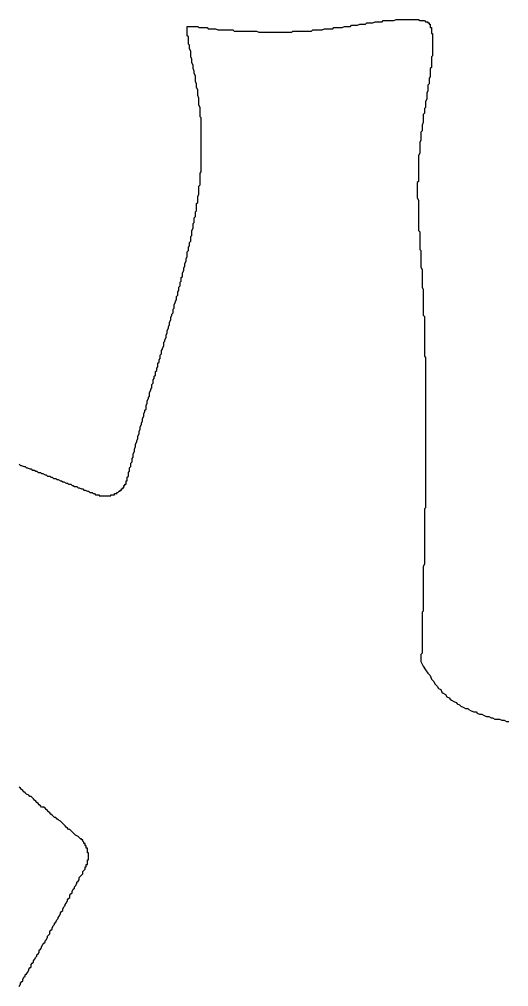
# Model space of a CAD drawing. Header units: millimetres. Extents: x 289 to 9778, y -894 to 6380.
# Drawn here: x 7123.21 to 7127.38, y 545.92 to 554.16 of the extents above; entities that cross this region are included whole.
import ezdxf

# ---------------------------------------------------------------- set-up
doc = ezdxf.new("R2010")
doc.units = ezdxf.units.MM

msp = doc.modelspace()

# ---------------------------------------------------------------- linework, layer by layer
for points in [[(7123.2097, 550.3675, 0), (7123.2197, 550.3575, 0), (7123.2297, 550.3575, 0), (7123.2497, 550.3475, 0), (7123.2597, 550.3475, 0), (7123.2697, 550.3375, 0), (7123.2797, 550.3375, 0), (7123.2997, 550.3275, 0), (7123.3097, 550.3275, 0), (7123.3197, 550.3175, 0), (7123.3397, 550.3175, 0), (7123.3497, 550.3075, 0), (7123.3597, 550.3075, 0), (7123.3697, 550.2975, 0), (7123.3897, 550.2975, 0), (7123.3997, 550.2875, 0), (7123.4097, 550.2875, 0), (7123.4297, 550.2775, 0), (7123.4397, 550.2775, 0), (7123.4497, 550.2675, 0), (7123.4697, 550.2675, 0), (7123.4797, 550.2575, 0), (7123.4897, 550.2575, 0), (7123.4997, 550.2475, 0), (7123.5197, 550.2475, 0), (7123.5297, 550.2375, 0), (7123.5397, 550.2375, 0), (7123.5597, 550.2275, 0), (7123.5697, 550.2275, 0), (7123.5797, 550.2175, 0), (7123.5897, 550.2175, 0), (7123.6097, 550.2075, 0), (7123.6197, 550.2075, 0), (7123.6297, 550.1975, 0), (7123.6497, 550.1975, 0), (7123.6597, 550.1875, 0), (7123.6697, 550.1875, 0), (7123.6797, 550.1775, 0), (7123.6997, 550.1775, 0), (7123.7097, 550.1675, 0), (7123.7197, 550.1675, 0), (7123.7397, 550.1575, 0), (7123.7497, 550.1575, 0), (7123.7597, 550.1475, 0), (7123.7697, 550.1475, 0), (7123.7897, 550.1375, 0), (7123.7997, 550.1375, 0), (7123.8097, 550.1275, 0), (7123.8297, 550.1275, 0), (7123.8397, 550.1175, 0), (7123.8497, 550.1175, 0), (7123.8597, 550.1075, 0), (7123.8697, 550.1075, 0), (7123.8697, 550.1075, 0), (7123.8697, 550.1075, 0), (7123.8697, 550.1075, 0), (7123.8797, 550.1075, 0), (7123.8797, 550.1075, 0), (7123.8797, 550.1075, 0), (7123.8897, 550.1075, 0), (7123.8897, 550.0975, 0), (7123.8897, 550.0975, 0), (7123.8897, 550.0975, 0), (7123.8997, 550.0975, 0), (7123.8997, 550.0975, 0), (7123.8997, 550.0975, 0), (7123.8997, 550.0975, 0), (7123.9097, 550.0975, 0), (7123.9097, 550.0975, 0), (7123.9097, 550.0975, 0), (7123.9197, 550.0975, 0), (7123.9197, 550.0975, 0), (7123.9197, 550.0975, 0), (7123.9197, 550.0975, 0), (7123.9297, 550.0975, 0), (7123.9297, 550.0975, 0), (7123.9297, 550.0975, 0), (7123.9397, 550.0975, 0), (7123.9397, 550.0975, 0), (7123.9397, 550.0975, 0), (7123.9397, 550.0975, 0), (7123.9497, 550.0975, 0), (7123.9497, 550.0975, 0), (7123.9497, 550.0975, 0), (7123.9497, 550.0975, 0), (7123.9597, 550.0975, 0), (7123.9597, 550.0975, 0), (7123.9597, 550.0975, 0), (7123.9697, 550.0975, 0), (7123.9697, 550.0975, 0), (7123.9697, 550.0975, 0), (7123.9697, 550.0975, 0), (7123.9797, 550.0975, 0), (7123.9797, 550.0975, 0), (7123.9797, 550.0975, 0), (7123.9897, 550.0975, 0), (7123.9897, 550.0975, 0), (7123.9897, 550.0975, 0), (7123.9897, 550.1075, 0), (7123.9997, 550.1075, 0), (7123.9997, 550.1075, 0), (7123.9997, 550.1075, 0), (7123.9997, 550.1075, 0), (7124.0097, 550.1075, 0), (7124.0097, 550.1075, 0), (7124.0097, 550.1075, 0), (7124.0097, 550.1075, 0), (7124.0197, 550.1075, 0), (7124.0197, 550.1175, 0), (7124.0197, 550.1175, 0), (7124.0197, 550.1175, 0), (7124.0297, 550.1175, 0), (7124.0297, 550.1175, 0), (7124.0297, 550.1175, 0), (7124.0297, 550.1175, 0), (7124.0397, 550.1175, 0), (7124.0397, 550.1175, 0), (7124.0397, 550.1275, 0), (7124.0397, 550.1275, 0), (7124.0497, 550.1275, 0), (7124.0497, 550.1275, 0), (7124.0497, 550.1275, 0), (7124.0497, 550.1275, 0), (7124.0597, 550.1375, 0), (7124.0597, 550.1375, 0), (7124.0597, 550.1375, 0), (7124.0597, 550.1375, 0), (7124.0597, 550.1375, 0), (7124.0697, 550.1375, 0), (7124.0697, 550.1475, 0), (7124.0697, 550.1475, 0), (7124.0697, 550.1475, 0), (7124.0697, 550.1475, 0), (7124.0797, 550.1475, 0), (7124.0797, 550.1575, 0), (7124.0797, 550.1575, 0), (7124.0797, 550.1575, 0), (7124.0797, 550.1575, 0), (7124.0897, 550.1575, 0), (7124.0897, 550.1675, 0), (7124.0897, 550.1675, 0), (7124.0897, 550.1675, 0), (7124.0897, 550.1675, 0), (7124.0997, 550.1675, 0), (7124.0997, 550.1775, 0), (7124.0997, 550.1775, 0), (7124.0997, 550.1775, 0), (7124.0997, 550.1775, 0), (7124.0997, 550.1875, 0), (7124.1097, 550.1875, 0), (7124.1097, 550.1875, 0), (7124.1097, 550.1875, 0), (7124.1097, 550.1975, 0), (7124.1097, 550.1975, 0), (7124.1097, 550.1975, 0), (7124.1097, 550.1975, 0), (7124.1197, 550.1975, 0), (7124.1197, 550.2075, 0), (7124.1197, 550.2075, 0), (7124.1197, 550.2075, 0), (7124.1197, 550.2175, 0), (7124.1197, 550.2175, 0), (7124.1197, 550.2175, 0), (7124.1197, 550.2175, 0), (7124.1197, 550.2275, 0), (7124.1297, 550.2275, 0), (7124.1297, 550.2275, 0), (7124.1297, 550.2275, 0), (7124.1297, 550.2375, 0), (7124.1297, 550.2375, 0), (7124.1297, 550.2375, 0), (7124.1297, 550.2375, 0), (7124.1297, 550.2475, 0), (7124.1297, 550.2475, 0), (7124.1297, 550.2475, 0), (7124.1297, 550.2575, 0), (7124.1397, 550.2675, 0), (7124.1397, 550.2875, 0), (7124.1397, 550.2975, 0), (7124.1497, 550.3075, 0), (7124.1497, 550.3275, 0), (7124.1497, 550.3375, 0), (7124.1597, 550.3475, 0), (7124.1597, 550.3675, 0), (7124.1597, 550.3775, 0), (7124.1697, 550.3875, 0), (7124.1697, 550.4075, 0), (7124.1697, 550.4175, 0), (7124.1797, 550.4275, 0), (7124.1797, 550.4475, 0), (7124.1797, 550.4575, 0), (7124.1897, 550.4775, 0), (7124.1897, 550.4875, 0), (7124.1897, 550.4975, 0), (7124.1997, 550.5175, 0), (7124.1997, 550.5275, 0), (7124.1997, 550.5375, 0), (7124.2097, 550.5575, 0), (7124.2097, 550.5675, 0), (7124.2197, 550.5875, 0), (7124.2197, 550.5975, 0), (7124.2197, 550.6075, 0), (7124.2297, 550.6275, 0), (7124.2297, 550.6375, 0), (7124.2297, 550.6475, 0), (7124.2397, 550.6675, 0), (7124.2397, 550.6775, 0), (7124.2397, 550.6875, 0), (7124.2497, 550.7075, 0), (7124.2497, 550.7175, 0), (7124.2597, 550.7375, 0), (7124.2597, 550.7475, 0), (7124.2597, 550.7575, 0), (7124.2697, 550.7775, 0), (7124.2697, 550.7875, 0), (7124.2697, 550.7975, 0), (7124.2797, 550.8175, 0), (7124.2797, 550.8275, 0), (7124.2897, 550.8375, 0), (7124.2897, 550.8575, 0), (7124.2897, 550.8675, 0), (7124.2997, 550.8875, 0), (7124.2997, 550.8975, 0), (7124.2997, 550.9075, 0), (7124.3097, 550.9275, 0), (7124.3097, 550.9375, 0), (7124.3197, 550.9475, 0), (7124.3197, 550.9675, 0), (7124.3197, 550.9775, 0), (7124.3297, 550.9975, 0), (7124.3297, 551.0075, 0), (7124.3397, 551.0175, 0), (7124.3397, 551.0375, 0), (7124.3397, 551.0475, 0), (7124.3497, 551.0575, 0), (7124.3497, 551.0775, 0), (7124.3497, 551.0875, 0), (7124.3597, 551.0975, 0), (7124.3597, 551.1175, 0), (7124.3697, 551.1275, 0), (7124.3697, 551.1475, 0), (7124.3697, 551.1575, 0), (7124.3797, 551.1675, 0), (7124.3797, 551.1875, 0), (7124.3897, 551.1975, 0), (7124.3897, 551.2075, 0), (7124.3897, 551.2275, 0), (7124.3997, 551.2375, 0), (7124.3997, 551.2575, 0), (7124.4097, 551.2675, 0), (7124.4097, 551.2775, 0), (7124.4097, 551.2975, 0), (7124.4197, 551.3075, 0), (7124.4197, 551.3175, 0), (7124.4197, 551.3375, 0), (7124.4297, 551.3475, 0), (7124.4297, 551.3575, 0), (7124.4397, 551.3775, 0), (7124.4397, 551.3875, 0), (7124.4397, 551.4075, 0), (7124.4497, 551.4175, 0), (7124.4497, 551.4275, 0), (7124.4597, 551.4475, 0), (7124.4597, 551.4575, 0), (7124.4597, 551.4675, 0), (7124.4697, 551.4875, 0), (7124.4697, 551.4975, 0), (7124.4697, 551.5075, 0), (7124.4797, 551.5275, 0), (7124.4797, 551.5375, 0), (7124.4897, 551.5575, 0), (7124.4897, 551.5675, 0), (7124.4897, 551.5775, 0), (7124.4997, 551.5975, 0), (7124.4997, 551.6075, 0), (7124.4997, 551.6175, 0), (7124.5097, 551.6375, 0), (7124.5097, 551.6475, 0), (7124.5197, 551.6575, 0), (7124.5197, 551.6775, 0), (7124.5197, 551.6875, 0), (7124.5297, 551.6975, 0), (7124.5297, 551.7175, 0), (7124.5297, 551.7275, 0), (7124.5397, 551.7475, 0), (7124.5397, 551.7575, 0), (7124.5497, 551.7675, 0), (7124.5497, 551.7875, 0), (7124.5497, 551.7975, 0), (7124.5597, 551.8075, 0), (7124.5597, 551.8275, 0), (7124.5597, 551.8375, 0), (7124.5697, 551.8475, 0), (7124.5697, 551.8675, 0), (7124.5697, 551.8775, 0), (7124.5797, 551.8875, 0), (7124.5797, 551.9075, 0), (7124.5797, 551.9175, 0), (7124.5897, 551.9275, 0), (7124.5897, 551.9475, 0), (7124.5897, 551.9575, 0), (7124.5997, 551.9675, 0), (7124.5997, 551.9875, 0), (7124.5997, 551.9975, 0), (7124.6097, 552.0175, 0), (7124.6097, 552.0275, 0), (7124.6097, 552.0375, 0), (7124.6197, 552.0575, 0), (7124.6197, 552.0675, 0), (7124.6197, 552.0775, 0), (7124.6297, 552.0975, 0), (7124.6297, 552.1075, 0), (7124.6297, 552.1175, 0), (7124.6397, 552.1375, 0), (7124.6397, 552.1475, 0), (7124.6397, 552.1575, 0), (7124.6397, 552.1775, 0), (7124.6497, 552.1875, 0), (7124.6497, 552.1975, 0), (7124.6497, 552.2175, 0), (7124.6597, 552.2275, 0), (7124.6597, 552.2375, 0), (7124.6597, 552.2575, 0), (7124.6697, 552.2675, 0), (7124.6697, 552.2775, 0), (7124.6697, 552.2975, 0), (7124.6697, 552.3075, 0), (7124.6797, 552.3175, 0), (7124.6797, 552.3375, 0), (7124.6797, 552.3475, 0), (7124.6797, 552.3575, 0), (7124.6897, 552.3775, 0), (7124.6897, 552.3875, 0), (7124.6897, 552.3975, 0), (7124.6897, 552.4175, 0), (7124.6997, 552.4275, 0), (7124.6997, 552.4375, 0), (7124.6997, 552.4575, 0), (7124.6997, 552.4675, 0), (7124.7097, 552.4775, 0), (7124.7097, 552.4875, 0), (7124.7097, 552.5075, 0), (7124.7097, 552.5175, 0), (7124.7197, 552.5275, 0), (7124.7197, 552.5475, 0), (7124.7197, 552.5575, 0), (7124.7197, 552.5675, 0), (7124.7197, 552.5875, 0), (7124.7297, 552.5975, 0), (7124.7297, 552.6075, 0), (7124.7297, 552.6275, 0), (7124.7297, 552.6375, 0), (7124.7297, 552.6475, 0), (7124.7397, 552.6675, 0), (7124.7397, 552.6775, 0), (7124.7397, 552.6875, 0), (7124.7397, 552.7075, 0), (7124.7397, 552.7175, 0), (7124.7397, 552.7375, 0), (7124.7497, 552.7475, 0), (7124.7497, 552.7575, 0), (7124.7497, 552.7775, 0), (7124.7497, 552.7875, 0), (7124.7497, 552.7975, 0), (7124.7497, 552.8175, 0), (7124.7497, 552.8275, 0), (7124.7497, 552.8475, 0), (7124.7597, 552.8575, 0), (7124.7597, 552.8675, 0), (7124.7597, 552.8875, 0), (7124.7597, 552.8975, 0), (7124.7597, 552.9075, 0), (7124.7597, 552.9275, 0), (7124.7597, 552.9375, 0), (7124.7597, 552.9575, 0), (7124.7597, 552.9675, 0), (7124.7597, 552.9875, 0), (7124.7597, 552.9975, 0), (7124.7597, 553.0075, 0), (7124.7597, 553.0275, 0), (7124.7597, 553.0375, 0), (7124.7597, 553.0575, 0), (7124.7597, 553.0675, 0), (7124.7597, 553.0875, 0), (7124.7597, 553.0975, 0), (7124.7597, 553.1175, 0), (7124.7597, 553.1275, 0), (7124.7597, 553.1475, 0), (7124.7597, 553.1575, 0), (7124.7597, 553.1775, 0), (7124.7597, 553.1875, 0), (7124.7597, 553.2075, 0), (7124.7597, 553.2175, 0), (7124.7597, 553.2375, 0), (7124.7597, 553.2475, 0), (7124.7597, 553.2675, 0), (7124.7597, 553.2775, 0), (7124.7597, 553.2975, 0), (7124.7597, 553.3175, 0), (7124.7497, 553.3275, 0), (7124.7497, 553.3475, 0), (7124.7497, 553.3575, 0), (7124.7497, 553.3775, 0), (7124.7497, 553.3975, 0), (7124.7497, 553.4075, 0), (7124.7397, 553.4275, 0), (7124.7397, 553.4375, 0), (7124.7397, 553.4575, 0), (7124.7397, 553.4775, 0), (7124.7397, 553.4875, 0), (7124.7297, 553.5075, 0), (7124.7297, 553.5275, 0), (7124.7297, 553.5475, 0), (7124.7297, 553.5575, 0), (7124.7197, 553.5775, 0), (7124.7197, 553.5975, 0), (7124.7197, 553.6075, 0), (7124.7097, 553.6275, 0), (7124.7097, 553.6475, 0), (7124.7097, 553.6675, 0), (7124.7097, 553.6775, 0), (7124.6997, 553.6975, 0), (7124.6997, 553.7175, 0), (7124.6897, 553.7375, 0), (7124.6897, 553.7475, 0), (7124.6897, 553.7675, 0), (7124.6797, 553.7875, 0), (7124.6797, 553.8075, 0), (7124.6797, 553.8175, 0), (7124.6697, 553.8375, 0), (7124.6697, 553.8575, 0), (7124.6697, 553.8675, 0), (7124.6697, 553.8875, 0), (7124.6597, 553.9075, 0), (7124.6597, 553.9175, 0), (7124.6597, 553.9375, 0), (7124.6497, 553.9475, 0), (7124.6497, 553.9675, 0), (7124.6497, 553.9775, 0), (7124.6497, 553.9975, 0), (7124.6497, 554.0075, 0), (7124.6397, 554.0175, 0), (7124.6397, 554.0375, 0), (7124.6397, 554.0475, 0), (7124.6397, 554.0575, 0), (7124.6397, 554.0675, 0), (7124.6397, 554.0775, 0), (7124.6397, 554.0875, 0), (7124.6397, 554.0975, 0), (7124.6497, 554.0975, 0), (7124.6597, 554.0975, 0), (7124.6697, 554.0975, 0), (7124.6797, 554.0975, 0), (7124.6897, 554.0975, 0), (7124.6997, 554.0975, 0), (7124.7197, 554.0975, 0), (7124.7297, 554.0975, 0), (7124.7397, 554.0875, 0), (7124.7597, 554.0875, 0), (7124.7697, 554.0875, 0), (7124.7897, 554.0875, 0), (7124.8097, 554.0875, 0), (7124.8197, 554.0775, 0), (7124.8497, 554.0775, 0), (7124.8697, 554.0775, 0), (7124.8797, 554.0775, 0), (7124.8997, 554.0675, 0), (7124.9097, 554.0675, 0), (7124.9197, 554.0675, 0), (7124.9397, 554.0675, 0), (7124.9497, 554.0675, 0), (7124.9597, 554.0675, 0), (7124.9797, 554.0675, 0), (7124.9897, 554.0675, 0), (7124.9997, 554.0675, 0), (7125.0197, 554.0675, 0), (7125.0297, 554.0675, 0), (7125.0397, 554.0575, 0), (7125.0597, 554.0575, 0), (7125.0697, 554.0575, 0), (7125.0797, 554.0575, 0), (7125.0997, 554.0575, 0), (7125.1097, 554.0575, 0), (7125.1197, 554.0575, 0), (7125.1397, 554.0575, 0), (7125.1497, 554.0575, 0), (7125.1597, 554.0575, 0), (7125.1797, 554.0575, 0), (7125.1897, 554.0575, 0), (7125.2097, 554.0575, 0), (7125.2197, 554.0575, 0), (7125.2297, 554.0575, 0), (7125.2497, 554.0475, 0), (7125.2597, 554.0475, 0), (7125.2797, 554.0475, 0), (7125.2897, 554.0475, 0), (7125.2997, 554.0475, 0), (7125.3197, 554.0475, 0), (7125.3297, 554.0475, 0), (7125.3497, 554.0475, 0), (7125.3597, 554.0475, 0), (7125.3797, 554.0475, 0), (7125.3897, 554.0475, 0), (7125.4097, 554.0475, 0), (7125.4197, 554.0475, 0), (7125.4397, 554.0475, 0), (7125.4497, 554.0475, 0), (7125.4697, 554.0475, 0), (7125.4797, 554.0475, 0), (7125.4997, 554.0475, 0), (7125.5097, 554.0475, 0), (7125.5297, 554.0475, 0), (7125.5397, 554.0575, 0), (7125.5597, 554.0575, 0), (7125.5697, 554.0575, 0), (7125.5897, 554.0575, 0), (7125.5997, 554.0575, 0), (7125.6197, 554.0575, 0), (7125.6297, 554.0575, 0), (7125.6497, 554.0575, 0), (7125.6697, 554.0575, 0), (7125.6797, 554.0575, 0), (7125.6997, 554.0575, 0), (7125.7097, 554.0675, 0), (7125.7297, 554.0675, 0), (7125.7497, 554.0675, 0), (7125.7597, 554.0675, 0), (7125.7797, 554.0675, 0), (7125.7897, 554.0675, 0), (7125.8097, 554.0775, 0), (7125.8297, 554.0775, 0), (7125.8397, 554.0775, 0), (7125.8597, 554.0775, 0), (7125.8797, 554.0775, 0), (7125.8897, 554.0875, 0), (7125.9097, 554.0875, 0), (7125.9297, 554.0875, 0), (7125.9397, 554.0875, 0), (7125.9597, 554.0875, 0), (7125.9797, 554.0975, 0), (7125.9897, 554.0975, 0), (7126.0097, 554.0975, 0), (7126.0297, 554.0975, 0), (7126.0397, 554.1075, 0), (7126.0597, 554.1075, 0), (7126.0797, 554.1075, 0), (7126.0897, 554.1075, 0), (7126.1097, 554.1175, 0), (7126.1297, 554.1175, 0), (7126.1397, 554.1175, 0), (7126.1597, 554.1175, 0), (7126.1697, 554.1275, 0), (7126.1897, 554.1275, 0), (7126.2097, 554.1275, 0), (7126.2197, 554.1275, 0), (7126.2397, 554.1375, 0), (7126.2497, 554.1375, 0), (7126.2697, 554.1375, 0), (7126.2797, 554.1375, 0), (7126.2997, 554.1375, 0), (7126.3097, 554.1475, 0), (7126.3297, 554.1475, 0), (7126.3397, 554.1475, 0), (7126.3597, 554.1475, 0), (7126.3697, 554.1475, 0), (7126.3897, 554.1475, 0), (7126.3997, 554.1475, 0), (7126.4197, 554.1575, 0), (7126.4297, 554.1575, 0), (7126.4397, 554.1575, 0), (7126.4597, 554.1575, 0), (7126.4697, 554.1575, 0), (7126.4797, 554.1575, 0), (7126.4897, 554.1575, 0), (7126.5097, 554.1575, 0), (7126.5197, 554.1575, 0), (7126.5297, 554.1575, 0), (7126.5397, 554.1575, 0), (7126.5497, 554.1575, 0), (7126.5597, 554.1575, 0), (7126.5697, 554.1575, 0), (7126.5797, 554.1575, 0), (7126.5897, 554.1575, 0), (7126.5997, 554.1575, 0), (7126.6097, 554.1575, 0), (7126.6197, 554.1475, 0), (7126.6297, 554.1475, 0), (7126.6397, 554.1475, 0), (7126.6397, 554.1475, 0), (7126.6497, 554.1475, 0), (7126.6597, 554.1475, 0), (7126.6597, 554.1475, 0), (7126.6697, 554.1375, 0), (7126.6697, 554.1375, 0), (7126.6797, 554.1375, 0), (7126.6797, 554.1375, 0), (7126.6797, 554.1375, 0), (7126.6897, 554.1375, 0), (7126.6897, 554.1375, 0), (7126.6897, 554.1275, 0), (7126.6897, 554.1275, 0), (7126.6897, 554.1275, 0), (7126.6997, 554.1275, 0), (7126.6997, 554.1275, 0), (7126.6997, 554.1275, 0), (7126.6997, 554.1275, 0), (7126.6997, 554.1275, 0), (7126.6997, 554.1275, 0), (7126.6997, 554.1275, 0), (7126.6997, 554.1175, 0), (7126.6997, 554.1175, 0), (7126.6997, 554.1175, 0), (7126.7097, 554.1175, 0), (7126.7097, 554.1175, 0), (7126.7097, 554.1075, 0), (7126.7097, 554.1075, 0), (7126.7097, 554.0975, 0), (7126.7097, 554.0975, 0), (7126.7097, 554.0875, 0), (7126.7197, 554.0875, 0), (7126.7197, 554.0775, 0), (7126.7197, 554.0675, 0), (7126.7197, 554.0675, 0), (7126.7197, 554.0575, 0), (7126.7197, 554.0475, 0), (7126.7197, 554.0375, 0), (7126.7297, 554.0375, 0), (7126.7297, 554.0275, 0), (7126.7297, 554.0175, 0), (7126.7297, 554.0075, 0), (7126.7297, 553.9975, 0), (7126.7297, 553.9875, 0), (7126.7297, 553.9775, 0), (7126.7297, 553.9575, 0), (7126.7297, 553.9475, 0), (7126.7297, 553.9375, 0), (7126.7297, 553.9275, 0), (7126.7297, 553.9175, 0), (7126.7297, 553.8975, 0), (7126.7297, 553.8875, 0), (7126.7297, 553.8775, 0), (7126.7297, 553.8575, 0), (7126.7297, 553.8475, 0), (7126.7197, 553.8375, 0), (7126.7197, 553.8175, 0), (7126.7197, 553.8075, 0), (7126.7197, 553.7875, 0), (7126.7197, 553.7775, 0), (7126.7197, 553.7675, 0), (7126.7197, 553.7475, 0), (7126.7097, 553.7375, 0), (7126.7097, 553.7175, 0), (7126.7097, 553.7075, 0), (7126.7097, 553.6875, 0), (7126.7097, 553.6675, 0), (7126.6997, 553.6575, 0), (7126.6997, 553.6375, 0), (7126.6997, 553.6275, 0), (7126.6997, 553.6075, 0), (7126.6897, 553.5975, 0), (7126.6897, 553.5775, 0), (7126.6897, 553.5575, 0), (7126.6897, 553.5475, 0), (7126.6797, 553.5275, 0), (7126.6797, 553.5075, 0), (7126.6797, 553.4975, 0), (7126.6797, 553.4775, 0), (7126.6697, 553.4575, 0), (7126.6697, 553.4475, 0), (7126.6697, 553.4275, 0), (7126.6697, 553.4075, 0), (7126.6597, 553.3975, 0), (7126.6597, 553.3775, 0), (7126.6597, 553.3575, 0), (7126.6497, 553.3475, 0), (7126.6497, 553.3275, 0), (7126.6497, 553.3075, 0), (7126.6497, 553.2975, 0), (7126.6497, 553.2775, 0), (7126.6397, 553.2575, 0), (7126.6397, 553.2475, 0), (7126.6397, 553.2275, 0), (7126.6397, 553.2075, 0), (7126.6297, 553.1975, 0), (7126.6297, 553.1775, 0), (7126.6297, 553.1575, 0), (7126.6297, 553.1475, 0), (7126.6297, 553.1275, 0), (7126.6197, 553.1075, 0), (7126.6197, 553.0975, 0), (7126.6197, 553.0775, 0), (7126.6197, 553.0575, 0), (7126.6197, 553.0475, 0), (7126.6197, 553.0275, 0), (7126.6197, 553.0175, 0), (7126.6097, 552.9975, 0), (7126.6097, 552.9775, 0), (7126.6097, 552.9675, 0), (7126.6097, 552.9475, 0), (7126.6097, 552.9375, 0), (7126.6097, 552.9175, 0), (7126.6097, 552.9075, 0), (7126.6097, 552.8875, 0), (7126.6097, 552.8775, 0), (7126.6097, 552.8575, 0), (7126.6097, 552.8375, 0), (7126.6097, 552.8275, 0), (7126.6097, 552.8075, 0), (7126.6097, 552.7975, 0), (7126.6097, 552.7775, 0), (7126.5997, 552.7675, 0), (7126.5997, 552.7575, 0), (7126.5997, 552.7375, 0), (7126.5997, 552.7275, 0), (7126.5997, 552.7075, 0), (7126.5997, 552.6975, 0), (7126.5997, 552.6775, 0), (7126.5997, 552.6675, 0), (7126.5997, 552.6475, 0), (7126.5997, 552.6375, 0), (7126.6097, 552.6175, 0), (7126.6097, 552.6075, 0), (7126.6097, 552.5975, 0), (7126.6097, 552.5775, 0), (7126.6097, 552.5675, 0), (7126.6097, 552.5475, 0), (7126.6097, 552.5375, 0), (7126.6097, 552.5275, 0), (7126.6097, 552.5075, 0), (7126.6097, 552.4975, 0), (7126.6097, 552.4775, 0), (7126.6097, 552.4675, 0), (7126.6097, 552.4575, 0), (7126.6097, 552.4375, 0), (7126.6097, 552.4275, 0), (7126.6097, 552.4175, 0), (7126.6097, 552.3975, 0), (7126.6097, 552.3875, 0), (7126.6097, 552.3775, 0), (7126.6097, 552.3575, 0), (7126.6197, 552.3475, 0), (7126.6197, 552.3375, 0), (7126.6197, 552.3175, 0), (7126.6197, 552.3075, 0), (7126.6197, 552.2975, 0), (7126.6197, 552.2775, 0), (7126.6197, 552.2675, 0), (7126.6197, 552.2575, 0), (7126.6197, 552.2375, 0), (7126.6197, 552.2275, 0), (7126.6197, 552.2175, 0), (7126.6197, 552.1975, 0), (7126.6297, 552.1875, 0), (7126.6297, 552.1775, 0), (7126.6297, 552.1575, 0), (7126.6297, 552.1475, 0), (7126.6297, 552.1375, 0), (7126.6297, 552.1175, 0), (7126.6297, 552.1075, 0), (7126.6297, 552.0975, 0), (7126.6297, 552.0875, 0), (7126.6297, 552.0675, 0), (7126.6297, 552.0575, 0), (7126.6297, 552.0475, 0), (7126.6397, 552.0275, 0), (7126.6397, 552.0175, 0), (7126.6397, 552.0075, 0), (7126.6397, 551.9875, 0), (7126.6397, 551.9775, 0), (7126.6397, 551.9675, 0), (7126.6397, 551.9575, 0), (7126.6397, 551.9375, 0), (7126.6397, 551.9275, 0), (7126.6397, 551.9175, 0), (7126.6397, 551.8975, 0), (7126.6397, 551.8875, 0), (7126.6397, 551.8775, 0), (7126.6497, 551.8575, 0), (7126.6497, 551.8475, 0), (7126.6497, 551.8375, 0), (7126.6497, 551.8175, 0), (7126.6497, 551.8075, 0), (7126.6497, 551.7975, 0), (7126.6497, 551.7775, 0), (7126.6497, 551.7675, 0), (7126.6497, 551.7575, 0), (7126.6497, 551.7375, 0), (7126.6497, 551.7275, 0), (7126.6497, 551.7175, 0), (7126.6497, 551.7075, 0), (7126.6497, 551.6875, 0), (7126.6497, 551.6775, 0), (7126.6497, 551.6675, 0), (7126.6497, 551.6475, 0), (7126.6497, 551.6375, 0), (7126.6597, 551.6275, 0), (7126.6597, 551.6075, 0), (7126.6597, 551.5975, 0), (7126.6597, 551.5875, 0), (7126.6597, 551.5675, 0), (7126.6597, 551.5575, 0), (7126.6597, 551.5475, 0), (7126.6597, 551.5275, 0), (7126.6597, 551.5175, 0), (7126.6597, 551.5075, 0), (7126.6597, 551.4875, 0), (7126.6597, 551.4775, 0), (7126.6597, 551.4675, 0), (7126.6597, 551.4475, 0), (7126.6597, 551.4375, 0), (7126.6597, 551.4175, 0), (7126.6597, 551.4075, 0), (7126.6597, 551.3975, 0), (7126.6597, 551.3775, 0), (7126.6597, 551.3675, 0), (7126.6597, 551.3575, 0), (7126.6597, 551.3375, 0), (7126.6597, 551.3275, 0), (7126.6597, 551.3175, 0), (7126.6597, 551.2975, 0), (7126.6597, 551.2875, 0), (7126.6697, 551.2775, 0), (7126.6697, 551.2575, 0), (7126.6697, 551.2475, 0), (7126.6697, 551.2375, 0), (7126.6697, 551.2175, 0), (7126.6697, 551.2075, 0), (7126.6697, 551.1975, 0), (7126.6697, 551.1775, 0), (7126.6697, 551.1675, 0), (7126.6697, 551.1475, 0), (7126.6697, 551.1375, 0), (7126.6697, 551.1275, 0), (7126.6697, 551.1075, 0), (7126.6697, 551.0975, 0), (7126.6697, 551.0875, 0), (7126.6697, 551.0675, 0), (7126.6697, 551.0575, 0), (7126.6697, 551.0475, 0), (7126.6697, 551.0275, 0), (7126.6697, 551.0175, 0), (7126.6697, 550.9975, 0), (7126.6697, 550.9875, 0), (7126.6697, 550.9775, 0), (7126.6697, 550.9575, 0), (7126.6697, 550.9475, 0), (7126.6697, 550.9375, 0), (7126.6697, 550.9175, 0), (7126.6697, 550.9075, 0), (7126.6697, 550.8875, 0), (7126.6697, 550.8775, 0), (7126.6697, 550.8675, 0), (7126.6697, 550.8475, 0), (7126.6697, 550.8375, 0), (7126.6697, 550.8275, 0), (7126.6697, 550.8075, 0), (7126.6697, 550.7975, 0), (7126.6697, 550.7775, 0), (7126.6697, 550.7675, 0), (7126.6697, 550.7575, 0), (7126.6697, 550.7375, 0), (7126.6697, 550.7275, 0), (7126.6697, 550.7075, 0), (7126.6697, 550.6975, 0), (7126.6697, 550.6875, 0), (7126.6697, 550.6675, 0), (7126.6697, 550.6575, 0), (7126.6697, 550.6475, 0), (7126.6697, 550.6275, 0), (7126.6697, 550.6175, 0), (7126.6697, 550.5975, 0), (7126.6697, 550.5875, 0), (7126.6697, 550.5775, 0), (7126.6697, 550.5575, 0), (7126.6697, 550.5475, 0), (7126.6697, 550.5275, 0), (7126.6697, 550.5175, 0), (7126.6697, 550.5075, 0), (7126.6697, 550.4875, 0), (7126.6697, 550.4775, 0), (7126.6697, 550.4575, 0), (7126.6697, 550.4475, 0), (7126.6697, 550.4375, 0), (7126.6697, 550.4175, 0), (7126.6697, 550.4075, 0), (7126.6697, 550.3875, 0), (7126.6697, 550.3775, 0), (7126.6697, 550.3675, 0), (7126.6697, 550.3475, 0), (7126.6697, 550.3375, 0), (7126.6697, 550.3175, 0), (7126.6697, 550.3075, 0), (7126.6697, 550.2975, 0), (7126.6697, 550.2775, 0), (7126.6697, 550.2675, 0), (7126.6697, 550.2475, 0), (7126.6697, 550.2375, 0), (7126.6697, 550.2275, 0), (7126.6697, 550.2075, 0), (7126.6697, 550.1975, 0), (7126.6697, 550.1775, 0), (7126.6697, 550.1675, 0), (7126.6697, 550.1575, 0), (7126.6697, 550.1375, 0), (7126.6697, 550.1275, 0), (7126.6697, 550.1075, 0), (7126.6697, 550.0975, 0), (7126.6697, 550.0875, 0), (7126.6697, 550.0675, 0), (7126.6697, 550.0575, 0), (7126.6697, 550.0375, 0), (7126.6697, 550.0275, 0), (7126.6697, 550.0175, 0), (7126.6697, 549.9975, 0), (7126.6597, 549.9875, 0), (7126.6597, 549.9675, 0), (7126.6597, 549.9575, 0), (7126.6597, 549.9375, 0), (7126.6597, 549.9275, 0), (7126.6597, 549.9175, 0), (7126.6597, 549.8975, 0), (7126.6597, 549.8875, 0), (7126.6597, 549.8675, 0), (7126.6597, 549.8575, 0), (7126.6597, 549.8475, 0), (7126.6597, 549.8275, 0), (7126.6597, 549.8175, 0), (7126.6597, 549.7975, 0), (7126.6597, 549.7875, 0), (7126.6597, 549.7775, 0), (7126.6597, 549.7575, 0), (7126.6597, 549.7475, 0), (7126.6597, 549.7275, 0), (7126.6597, 549.7175, 0), (7126.6597, 549.6975, 0), (7126.6597, 549.6875, 0), (7126.6597, 549.6775, 0), (7126.6597, 549.6575, 0), (7126.6597, 549.6475, 0), (7126.6597, 549.6275, 0), (7126.6597, 549.6175, 0), (7126.6597, 549.5975, 0), (7126.6597, 549.5875, 0), (7126.6597, 549.5775, 0), (7126.6597, 549.5575, 0), (7126.6597, 549.5475, 0), (7126.6597, 549.5275, 0), (7126.6597, 549.5175, 0), (7126.6497, 549.4975, 0), (7126.6497, 549.4875, 0), (7126.6497, 549.4775, 0), (7126.6497, 549.4575, 0), (7126.6497, 549.4475, 0), (7126.6497, 549.4275, 0), (7126.6497, 549.4175, 0), (7126.6497, 549.4075, 0), (7126.6497, 549.3875, 0), (7126.6497, 549.3775, 0), (7126.6497, 549.3575, 0), (7126.6497, 549.3475, 0), (7126.6497, 549.3275, 0), (7126.6497, 549.3175, 0), (7126.6497, 549.3075, 0), (7126.6497, 549.2875, 0), (7126.6497, 549.2775, 0), (7126.6497, 549.2575, 0), (7126.6497, 549.2475, 0), (7126.6497, 549.2275, 0), (7126.6497, 549.2175, 0), (7126.6497, 549.2075, 0), (7126.6497, 549.1875, 0), (7126.6497, 549.1775, 0), (7126.6497, 549.1575, 0), (7126.6497, 549.1475, 0), (7126.6497, 549.1275, 0), (7126.6497, 549.1175, 0), (7126.6397, 549.1075, 0), (7126.6397, 549.0875, 0), (7126.6397, 549.0775, 0), (7126.6397, 549.0575, 0), (7126.6397, 549.0475, 0), (7126.6397, 549.0275, 0), (7126.6397, 549.0175, 0), (7126.6397, 548.9975, 0), (7126.6397, 548.9875, 0), (7126.6397, 548.9775, 0), (7126.6397, 548.9575, 0), (7126.6397, 548.9475, 0), (7126.6397, 548.9275, 0), (7126.6397, 548.9175, 0), (7126.6397, 548.8975, 0), (7126.6397, 548.8875, 0), (7126.6397, 548.8775, 0), (7126.6397, 548.8575, 0), (7126.6397, 548.8475, 0), (7126.6397, 548.8275, 0), (7126.6397, 548.8175, 0), (7126.6397, 548.7975, 0), (7126.6397, 548.7875, 0), (7126.6397, 548.7775, 0), (7126.6397, 548.7575, 0), (7126.6297, 548.7475, 0), (7126.6297, 548.7275, 0), (7126.6297, 548.7175, 0), (7126.6297, 548.6975, 0), (7126.6297, 548.6875, 0), (7126.6497, 548.6475, 0), (7126.6697, 548.6175, 0), (7126.6897, 548.5875, 0), (7126.7097, 548.5675, 0), (7126.7197, 548.5375, 0), (7126.7397, 548.5175, 0), (7126.7497, 548.4975, 0), (7126.7697, 548.4775, 0), (7126.7797, 548.4575, 0), (7126.7997, 548.4475, 0), (7126.8097, 548.4275, 0), (7126.8197, 548.4175, 0), (7126.8397, 548.4075, 0), (7126.8497, 548.3875, 0), (7126.8697, 548.3775, 0), (7126.8797, 548.3675, 0), (7126.8897, 548.3575, 0), (7126.9097, 548.3475, 0), (7126.9297, 548.3375, 0), (7126.9397, 548.3275, 0), (7126.9597, 548.3175, 0), (7126.9697, 548.3075, 0), (7126.9897, 548.2975, 0), (7127.0097, 548.2875, 0), (7127.0297, 548.2875, 0), (7127.0397, 548.2775, 0), (7127.0597, 548.2675, 0), (7127.0797, 548.2575, 0), (7127.0997, 548.2575, 0), (7127.1097, 548.2475, 0), (7127.1297, 548.2375, 0), (7127.1497, 548.2375, 0), (7127.1697, 548.2275, 0), (7127.1897, 548.2175, 0), (7127.2097, 548.2175, 0), (7127.2297, 548.2075, 0), (7127.2397, 548.2075, 0), (7127.2597, 548.1975, 0), (7127.2797, 548.1975, 0), (7127.2997, 548.1975, 0), (7127.3197, 548.1875, 0), (7127.3397, 548.1875, 0), (7127.3597, 548.1775, 0), (7127.3797, 548.1775, 0)], [(7123.2097, 545.9175, 0), (7123.2197, 545.9375, 0), (7123.2197, 545.9475, 0), (7123.2297, 545.9575, 0), (7123.2397, 545.9675, 0), (7123.2397, 545.9775, 0), (7123.2497, 545.9975, 0), (7123.2597, 546.0075, 0), (7123.2597, 546.0175, 0), (7123.2697, 546.0275, 0), (7123.2797, 546.0375, 0), (7123.2897, 546.0575, 0), (7123.2897, 546.0675, 0), (7123.2997, 546.0775, 0), (7123.3097, 546.0875, 0), (7123.3097, 546.1075, 0), (7123.3197, 546.1175, 0), (7123.3297, 546.1275, 0), (7123.3297, 546.1375, 0), (7123.3397, 546.1475, 0), (7123.3497, 546.1675, 0), (7123.3597, 546.1775, 0), (7123.3597, 546.1875, 0), (7123.3697, 546.1975, 0), (7123.3797, 546.2075, 0), (7123.3797, 546.2275, 0), (7123.3897, 546.2375, 0), (7123.3997, 546.2475, 0), (7123.3997, 546.2575, 0), (7123.4097, 546.2775, 0), (7123.4197, 546.2875, 0), (7123.4297, 546.2975, 0), (7123.4297, 546.3075, 0), (7123.4397, 546.3175, 0), (7123.4497, 546.3375, 0), (7123.4497, 546.3475, 0), (7123.4597, 546.3575, 0), (7123.4697, 546.3675, 0), (7123.4697, 546.3875, 0), (7123.4797, 546.3975, 0), (7123.4897, 546.4075, 0), (7123.4897, 546.4175, 0), (7123.4997, 546.4375, 0), (7123.5097, 546.4475, 0), (7123.5097, 546.4575, 0), (7123.5197, 546.4675, 0), (7123.5297, 546.4875, 0), (7123.5397, 546.4975, 0), (7123.5397, 546.5075, 0), (7123.5497, 546.5175, 0), (7123.5597, 546.5375, 0), (7123.5597, 546.5475, 0), (7123.5697, 546.5575, 0), (7123.5797, 546.5675, 0), (7123.5797, 546.5775, 0), (7123.5897, 546.5975, 0), (7123.5997, 546.6075, 0), (7123.5997, 546.6175, 0), (7123.6097, 546.6275, 0), (7123.6197, 546.6475, 0), (7123.6197, 546.6575, 0), (7123.6297, 546.6675, 0), (7123.6397, 546.6775, 0), (7123.6397, 546.6975, 0), (7123.6497, 546.7075, 0), (7123.6597, 546.7175, 0), (7123.6597, 546.7275, 0), (7123.6697, 546.7475, 0), (7123.6797, 546.7575, 0), (7123.6797, 546.7675, 0), (7123.6897, 546.7775, 0), (7123.6997, 546.7975, 0), (7123.6997, 546.8075, 0), (7123.7097, 546.8175, 0), (7123.7197, 546.8275, 0), (7123.7197, 546.8475, 0), (7123.7297, 546.8575, 0), (7123.7397, 546.8675, 0), (7123.7497, 546.8775, 0), (7123.7497, 546.8975, 0), (7123.7597, 546.9075, 0), (7123.7697, 546.9175, 0), (7123.7697, 546.9275, 0), (7123.7697, 546.9375, 0), (7123.7797, 546.9375, 0), (7123.7797, 546.9375, 0), (7123.7797, 546.9375, 0), (7123.7797, 546.9475, 0), (7123.7797, 546.9475, 0), (7123.7797, 546.9475, 0), (7123.7797, 546.9475, 0), (7123.7797, 546.9575, 0), (7123.7797, 546.9575, 0), (7123.7797, 546.9575, 0), (7123.7897, 546.9575, 0), (7123.7897, 546.9675, 0), (7123.7897, 546.9675, 0), (7123.7897, 546.9675, 0), (7123.7897, 546.9775, 0), (7123.7897, 546.9775, 0), (7123.7897, 546.9775, 0), (7123.7897, 546.9775, 0), (7123.7897, 546.9875, 0), (7123.7897, 546.9875, 0), (7123.7897, 546.9875, 0), (7123.7897, 546.9875, 0), (7123.7897, 546.9975, 0), (7123.7897, 546.9975, 0), (7123.7897, 546.9975, 0), (7123.7997, 546.9975, 0), (7123.7997, 547.0075, 0), (7123.7997, 547.0075, 0), (7123.7997, 547.0075, 0), (7123.7997, 547.0175, 0), (7123.7997, 547.0175, 0), (7123.7997, 547.0175, 0), (7123.7997, 547.0175, 0), (7123.7997, 547.0275, 0), (7123.7997, 547.0275, 0), (7123.7997, 547.0275, 0), (7123.7997, 547.0375, 0), (7123.7997, 547.0375, 0), (7123.7997, 547.0375, 0), (7123.7997, 547.0475, 0), (7123.7997, 547.0475, 0), (7123.7997, 547.0475, 0), (7123.7997, 547.0475, 0), (7123.7997, 547.0575, 0), (7123.7997, 547.0575, 0), (7123.7897, 547.0575, 0), (7123.7897, 547.0675, 0), (7123.7897, 547.0675, 0), (7123.7897, 547.0675, 0), (7123.7897, 547.0675, 0), (7123.7897, 547.0775, 0), (7123.7897, 547.0775, 0), (7123.7897, 547.0775, 0), (7123.7897, 547.0775, 0), (7123.7897, 547.0875, 0), (7123.7897, 547.0875, 0), (7123.7897, 547.0875, 0), (7123.7897, 547.0975, 0), (7123.7897, 547.0975, 0), (7123.7797, 547.0975, 0), (7123.7797, 547.0975, 0), (7123.7797, 547.1075, 0), (7123.7797, 547.1075, 0), (7123.7797, 547.1075, 0), (7123.7797, 547.1075, 0), (7123.7797, 547.1175, 0), (7123.7797, 547.1175, 0), (7123.7797, 547.1175, 0), (7123.7697, 547.1175, 0), (7123.7697, 547.1275, 0), (7123.7697, 547.1275, 0), (7123.7697, 547.1275, 0), (7123.7697, 547.1275, 0), (7123.7697, 547.1375, 0), (7123.7697, 547.1375, 0), (7123.7597, 547.1375, 0), (7123.7597, 547.1375, 0), (7123.7597, 547.1475, 0), (7123.7597, 547.1475, 0), (7123.7597, 547.1475, 0), (7123.7597, 547.1475, 0), (7123.7497, 547.1575, 0), (7123.7497, 547.1575, 0), (7123.7497, 547.1575, 0), (7123.7497, 547.1575, 0), (7123.7497, 547.1575, 0), (7123.7497, 547.1675, 0), (7123.7397, 547.1675, 0), (7123.7397, 547.1675, 0), (7123.7397, 547.1675, 0), (7123.7397, 547.1675, 0), (7123.7397, 547.1775, 0), (7123.7297, 547.1775, 0), (7123.7297, 547.1775, 0), (7123.7297, 547.1775, 0), (7123.7297, 547.1775, 0), (7123.7297, 547.1775, 0), (7123.7197, 547.1875, 0), (7123.7097, 547.1975, 0), (7123.6897, 547.2075, 0), (7123.6797, 547.2175, 0), (7123.6697, 547.2275, 0), (7123.6597, 547.2375, 0), (7123.6497, 547.2475, 0), (7123.6397, 547.2575, 0), (7123.6297, 547.2575, 0), (7123.6197, 547.2675, 0), (7123.6097, 547.2775, 0), (7123.5997, 547.2875, 0), (7123.5897, 547.2975, 0), (7123.5797, 547.3075, 0), (7123.5697, 547.3175, 0), (7123.5597, 547.3275, 0), (7123.5397, 547.3375, 0), (7123.5297, 547.3475, 0), (7123.5197, 547.3575, 0), (7123.5097, 547.3575, 0), (7123.4997, 547.3675, 0), (7123.4897, 547.3775, 0), (7123.4797, 547.3875, 0), (7123.4697, 547.3975, 0), (7123.4597, 547.4075, 0), (7123.4497, 547.4175, 0), (7123.4397, 547.4275, 0), (7123.4297, 547.4375, 0), (7123.4197, 547.4475, 0), (7123.3997, 547.4475, 0), (7123.3897, 547.4575, 0), (7123.3797, 547.4675, 0), (7123.3697, 547.4775, 0), (7123.3597, 547.4875, 0), (7123.3497, 547.4975, 0), (7123.3397, 547.5075, 0), (7123.3297, 547.5175, 0), (7123.3197, 547.5275, 0), (7123.3097, 547.5375, 0), (7123.2997, 547.5375, 0), (7123.2897, 547.5475, 0), (7123.2697, 547.5575, 0), (7123.2597, 547.5675, 0), (7123.2497, 547.5775, 0), (7123.2397, 547.5875, 0), (7123.2297, 547.5975, 0), (7123.2197, 547.6075, 0), (7123.2097, 547.6175, 0)]]:
    msp.add_polyline3d(points)

doc.saveas('drawing.dxf')
